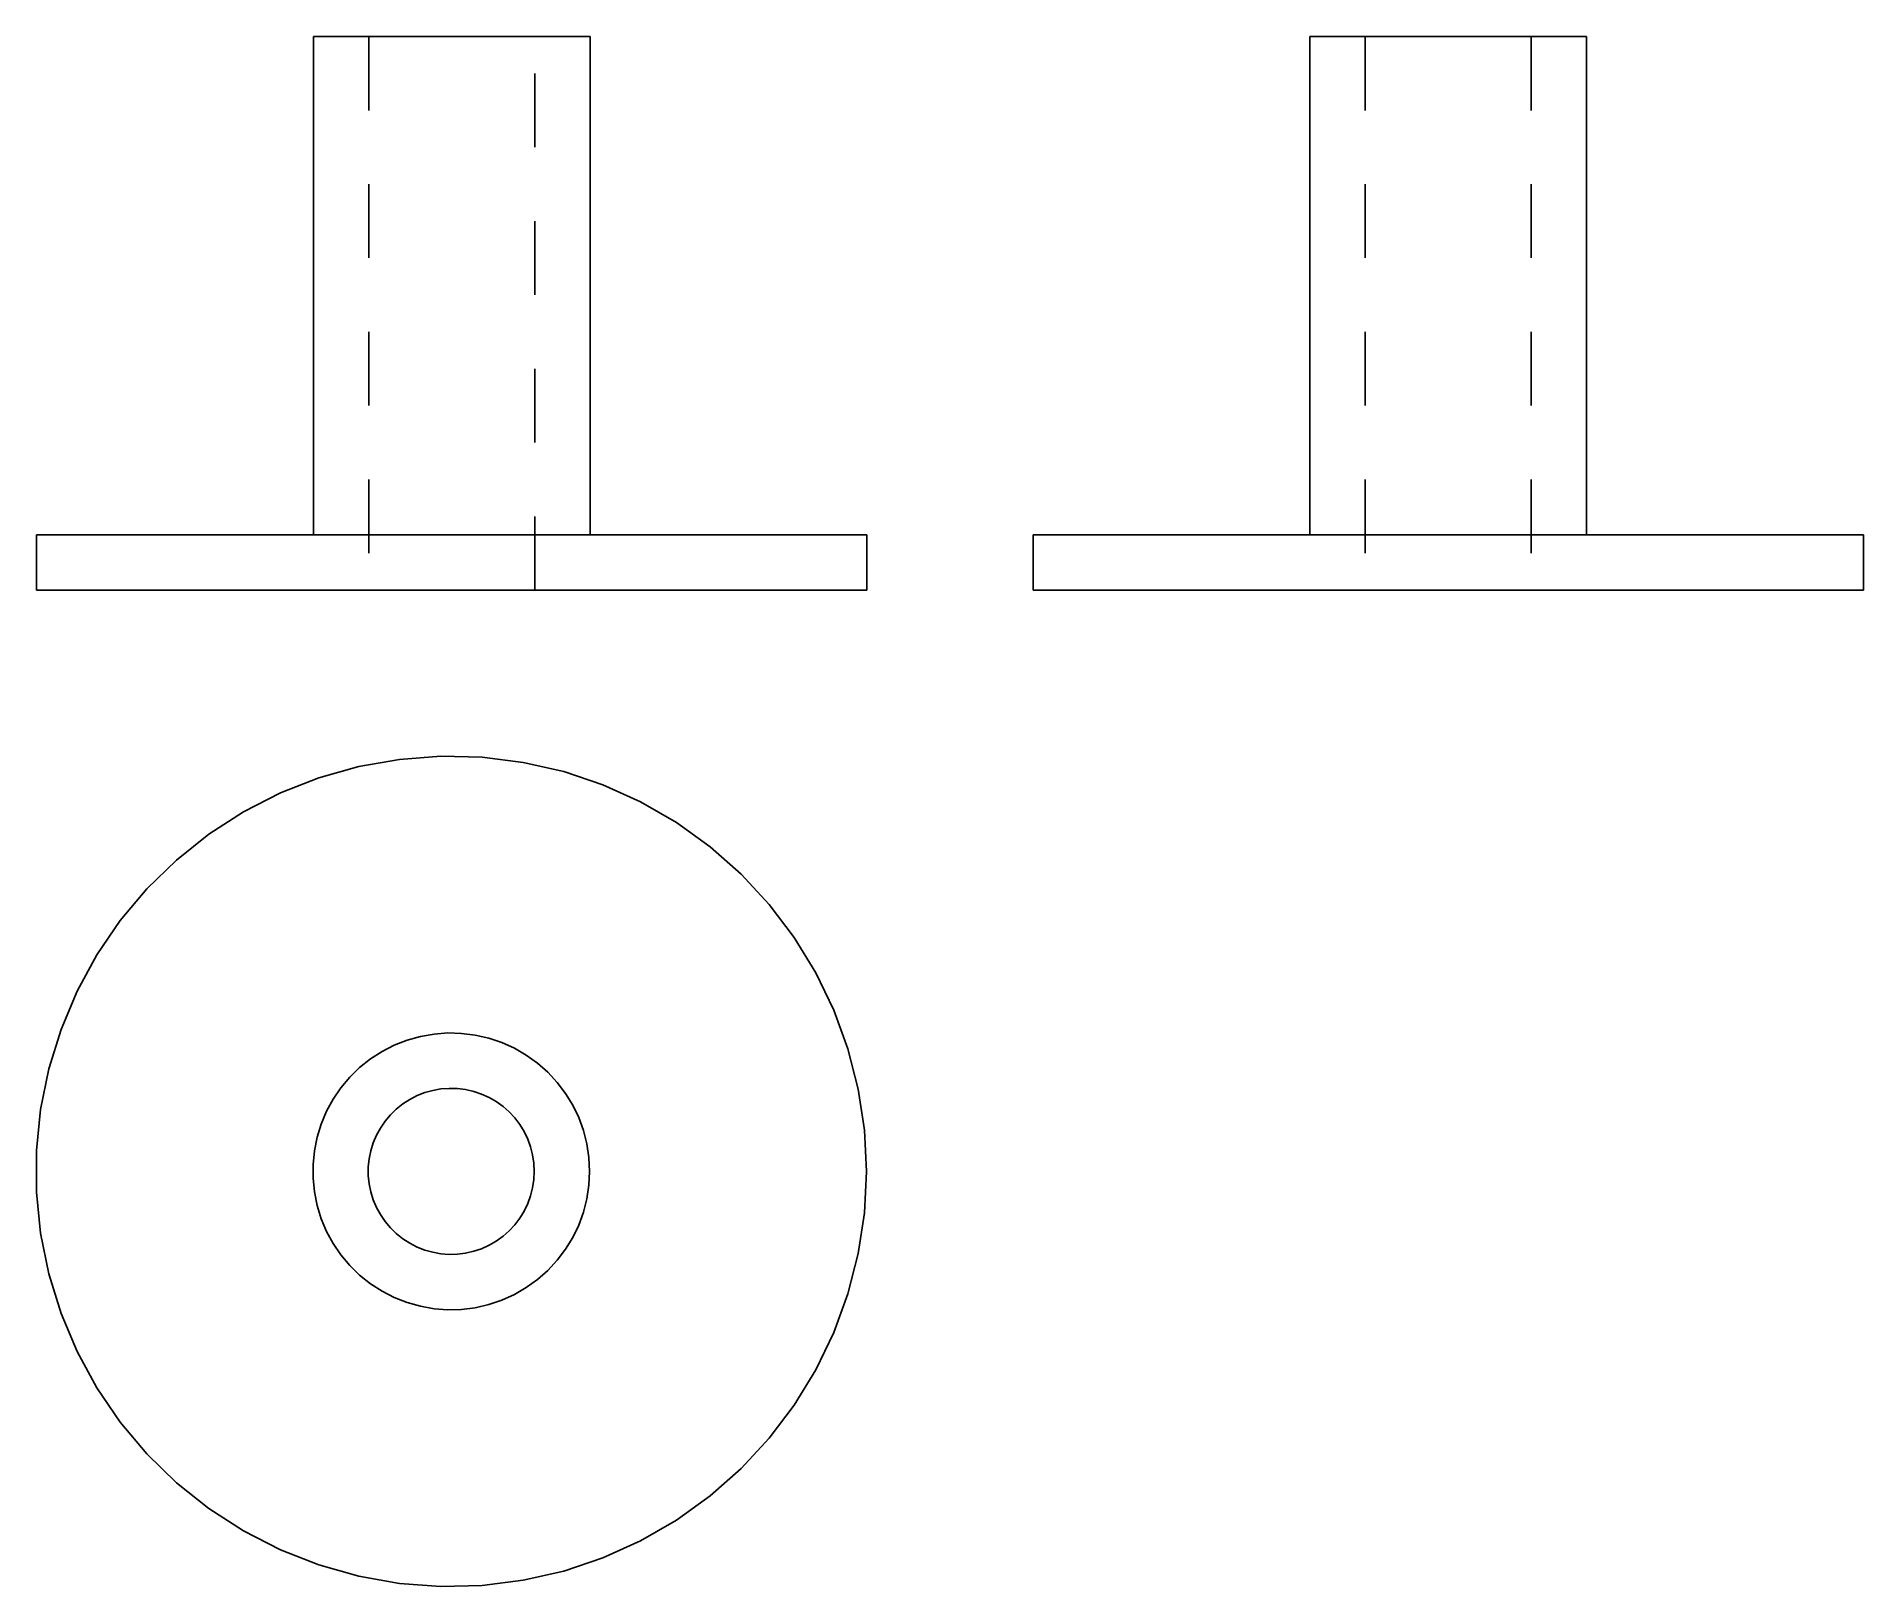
# Model space of a CAD drawing. Extents: x 0 to 2.48, y 0 to 2.1.
import ezdxf

# ---------------------------------------------------------------- set-up
doc = ezdxf.new("R2010")
doc.units = 0
doc.linetypes.add('HIDDEN', pattern=[0.05625, 0.037519, -0.018731])
for name, color, linetype in [('FRONT', 7, 'CONTINUOUS'), ('FRONT_HID', 7, 'HIDDEN'), ('LEFT', 7, 'CONTINUOUS'), ('LEFT_HID', 7, 'HIDDEN'), ('TOP', 7, 'CONTINUOUS')]:
    doc.layers.add(name, color=color, linetype=linetype)

msp = doc.modelspace()

# ---------------------------------------------------------------- linework, layer by layer
at = {"layer": 'FRONT'}
for p, q in [((0.75, 2.09965), (0.375, 2.09965)), ((0.375, 2.09965), (0.375, 1.42465)), ((0.75, 1.42465), (0.75, 2.09965)), ((1.125, 1.42465), (0, 1.42465)), ((0, 1.42465), (0, 1.34965)), ((1.125, 1.34965), (1.125, 1.42465)), ((1.125, 1.34965), (0, 1.34965))]:
    msp.add_line(p, q, dxfattribs=at)
at = {"layer": 'FRONT_HID', "linetype": 'HIDDEN'}
for p, q in [((0.675, 2.09965), (0.45, 2.09965)), ((0.45, 2.09965), (0.675, 2.09965)), ((0.45, 2.09965), (0.45, 1.34965)), ((0.675, 1.34965), (0.675, 2.09965)), ((0.75, 1.42465), (0.375, 1.42465)), ((0.375, 1.42465), (0.75, 1.42465)), ((0.392857, 1.34965), (0.380952, 1.34965)), ((0.380952, 1.34965), (0.392857, 1.34965)), ((0.404762, 1.34965), (0.392857, 1.34965)), ((0.392857, 1.34965), (0.404762, 1.34965)), ((0.416667, 1.34965), (0.404762, 1.34965)), ((0.404762, 1.34965), (0.416667, 1.34965)), ((0.428571, 1.34965), (0.416667, 1.34965)), ((0.416667, 1.34965), (0.428571, 1.34965)), ((0.440476, 1.34965), (0.428571, 1.34965)), ((0.428571, 1.34965), (0.440476, 1.34965)), ((0.452381, 1.34965), (0.440476, 1.34965)), ((0.440476, 1.34965), (0.452381, 1.34965)), ((0.675, 1.34965), (0.45, 1.34965)), ((0.45, 1.34965), (0.675, 1.34965)), ((0.464286, 1.34965), (0.452381, 1.34965)), ((0.452381, 1.34965), (0.464286, 1.34965)), ((0.47619, 1.34965), (0.464286, 1.34965)), ((0.464286, 1.34965), (0.47619, 1.34965)), ((0.488095, 1.34965), (0.47619, 1.34965)), ((0.47619, 1.34965), (0.488095, 1.34965)), ((0.5, 1.34965), (0.488095, 1.34965)), ((0.488095, 1.34965), (0.5, 1.34965)), ((0.511905, 1.34965), (0.5, 1.34965)), ((0.5, 1.34965), (0.511905, 1.34965)), ((0.52381, 1.34965), (0.511905, 1.34965)), ((0.511905, 1.34965), (0.52381, 1.34965)), ((0.535714, 1.34965), (0.52381, 1.34965)), ((0.52381, 1.34965), (0.535714, 1.34965)), ((0.547619, 1.34965), (0.535714, 1.34965)), ((0.535714, 1.34965), (0.547619, 1.34965)), ((0.559524, 1.34965), (0.547619, 1.34965)), ((0.547619, 1.34965), (0.559524, 1.34965)), ((0.571429, 1.34965), (0.559524, 1.34965)), ((0.559524, 1.34965), (0.571429, 1.34965)), ((0.583333, 1.34965), (0.571429, 1.34965)), ((0.571429, 1.34965), (0.583333, 1.34965)), ((0.595238, 1.34965), (0.583333, 1.34965)), ((0.583333, 1.34965), (0.595238, 1.34965)), ((0.607143, 1.34965), (0.595238, 1.34965)), ((0.595238, 1.34965), (0.607143, 1.34965)), ((0.619048, 1.34965), (0.607143, 1.34965)), ((0.607143, 1.34965), (0.619048, 1.34965)), ((0.630952, 1.34965), (0.619048, 1.34965)), ((0.619048, 1.34965), (0.630952, 1.34965)), ((0.642857, 1.34965), (0.630952, 1.34965)), ((0.630952, 1.34965), (0.642857, 1.34965)), ((0.654762, 1.34965), (0.642857, 1.34965)), ((0.642857, 1.34965), (0.654762, 1.34965)), ((0.666667, 1.34965), (0.654762, 1.34965)), ((0.654762, 1.34965), (0.666667, 1.34965)), ((0.678571, 1.34965), (0.666667, 1.34965)), ((0.666667, 1.34965), (0.678571, 1.34965)), ((0.690476, 1.34965), (0.678571, 1.34965)), ((0.678571, 1.34965), (0.690476, 1.34965)), ((0.702381, 1.34965), (0.690476, 1.34965)), ((0.690476, 1.34965), (0.702381, 1.34965)), ((0.714286, 1.34965), (0.702381, 1.34965)), ((0.702381, 1.34965), (0.714286, 1.34965)), ((0.72619, 1.34965), (0.714286, 1.34965)), ((0.714286, 1.34965), (0.72619, 1.34965)), ((0.738095, 1.34965), (0.72619, 1.34965)), ((0.72619, 1.34965), (0.738095, 1.34965)), ((0.75, 1.34965), (0.738095, 1.34965)), ((0.738095, 1.34965), (0.75, 1.34965))]:
    msp.add_line(p, q, dxfattribs=at)
at = {"layer": 'LEFT'}
for p, q in [((1.725, 2.09965), (2.1, 2.09965)), ((1.725, 2.09965), (1.725, 1.42465)), ((2.1, 2.09965), (2.1, 1.42465)), ((1.35, 1.42465), (2.475, 1.42465)), ((1.35, 1.42465), (1.35, 1.34965)), ((2.475, 1.42465), (2.475, 1.34965)), ((1.35, 1.34965), (2.475, 1.34965))]:
    msp.add_line(p, q, dxfattribs=at)
at = {"layer": 'LEFT_HID', "linetype": 'HIDDEN'}
for p, q in [((1.9125, 2.09965), (1.725, 2.09965)), ((1.9125, 2.09965), (1.8, 2.09965)), ((1.8, 2.09965), (2.025, 2.09965)), ((1.8, 2.09965), (1.8, 1.34965)), ((2.1, 2.09965), (1.9125, 2.09965)), ((2.025, 2.09965), (1.9125, 2.09965)), ((2.025, 2.09965), (2.025, 1.34965)), ((1.9125, 1.42465), (1.35, 1.42465)), ((1.9125, 1.42465), (1.725, 1.42465)), ((1.725, 1.42465), (2.1, 1.42465)), ((2.1, 1.42465), (1.9125, 1.42465)), ((2.475, 1.42465), (1.9125, 1.42465)), ((1.9125, 1.34965), (1.35, 1.34965)), ((1.738406, 1.34965), (1.732603, 1.34965)), ((1.732603, 1.34965), (1.744209, 1.34965)), ((1.750012, 1.34965), (1.738406, 1.34965)), ((1.744209, 1.34965), (1.755815, 1.34965)), ((1.761618, 1.34965), (1.750012, 1.34965)), ((1.755815, 1.34965), (1.767421, 1.34965)), ((1.773225, 1.34965), (1.761618, 1.34965)), ((1.767421, 1.34965), (1.779028, 1.34965)), ((1.784831, 1.34965), (1.773225, 1.34965)), ((1.779028, 1.34965), (1.790634, 1.34965)), ((1.796437, 1.34965), (1.784831, 1.34965)), ((1.790634, 1.34965), (1.80224, 1.34965)), ((1.808043, 1.34965), (1.796437, 1.34965)), ((1.9125, 1.34965), (1.8, 1.34965)), ((1.8, 1.34965), (2.025, 1.34965)), ((1.80224, 1.34965), (1.813847, 1.34965)), ((1.81965, 1.34965), (1.808043, 1.34965)), ((1.813847, 1.34965), (1.825453, 1.34965)), ((1.831256, 1.34965), (1.81965, 1.34965)), ((1.825453, 1.34965), (1.837059, 1.34965)), ((1.842862, 1.34965), (1.831256, 1.34965)), ((1.837059, 1.34965), (1.848665, 1.34965)), ((1.854469, 1.34965), (1.842862, 1.34965)), ((1.848665, 1.34965), (1.860272, 1.34965)), ((1.866075, 1.34965), (1.854469, 1.34965)), ((1.860272, 1.34965), (1.871878, 1.34965)), ((1.877681, 1.34965), (1.866075, 1.34965)), ((1.871878, 1.34965), (1.883484, 1.34965)), ((1.889287, 1.34965), (1.877681, 1.34965)), ((1.883484, 1.34965), (1.895091, 1.34965)), ((1.900894, 1.34965), (1.889287, 1.34965)), ((1.895091, 1.34965), (1.906697, 1.34965)), ((1.9125, 1.34965), (1.900894, 1.34965)), ((1.906697, 1.34965), (1.918303, 1.34965)), ((2.475, 1.34965), (1.9125, 1.34965)), ((2.025, 1.34965), (1.9125, 1.34965)), ((1.924106, 1.34965), (1.9125, 1.34965)), ((1.918303, 1.34965), (1.929909, 1.34965)), ((1.935713, 1.34965), (1.924106, 1.34965)), ((1.929909, 1.34965), (1.941516, 1.34965)), ((1.947319, 1.34965), (1.935713, 1.34965)), ((1.941516, 1.34965), (1.953122, 1.34965)), ((1.958925, 1.34965), (1.947319, 1.34965)), ((1.953122, 1.34965), (1.964728, 1.34965)), ((1.970531, 1.34965), (1.958925, 1.34965)), ((1.964728, 1.34965), (1.976335, 1.34965)), ((1.982138, 1.34965), (1.970531, 1.34965)), ((1.976335, 1.34965), (1.987941, 1.34965)), ((1.993744, 1.34965), (1.982138, 1.34965)), ((1.987941, 1.34965), (1.999547, 1.34965)), ((2.00535, 1.34965), (1.993744, 1.34965)), ((1.999547, 1.34965), (2.011153, 1.34965)), ((2.016957, 1.34965), (2.00535, 1.34965)), ((2.011153, 1.34965), (2.02276, 1.34965)), ((2.028563, 1.34965), (2.016957, 1.34965)), ((2.02276, 1.34965), (2.034366, 1.34965)), ((2.040169, 1.34965), (2.028563, 1.34965)), ((2.034366, 1.34965), (2.045972, 1.34965)), ((2.051775, 1.34965), (2.040169, 1.34965)), ((2.045972, 1.34965), (2.057579, 1.34965)), ((2.063382, 1.34965), (2.051775, 1.34965)), ((2.057579, 1.34965), (2.069185, 1.34965)), ((2.074988, 1.34965), (2.063382, 1.34965)), ((2.069185, 1.34965), (2.080791, 1.34965)), ((2.086594, 1.34965), (2.074988, 1.34965)), ((2.080791, 1.34965), (2.092397, 1.34965)), ((2.092397, 1.34965), (2.086594, 1.34965))]:
    msp.add_line(p, q, dxfattribs=at)
at = {"layer": 'TOP'}
for p, q in [((0.491857, 1.12046), (0.436633, 1.110722)), ((0.547777, 1.12465), (0.491857, 1.12046)), ((0.603836, 1.123252), (0.547777, 1.12465)), ((0.659478, 1.11628), (0.603836, 1.123252)), ((0.714149, 1.103801), (0.659478, 1.11628)), ((0.382652, 1.095534), (0.330452, 1.075047)), ((0.436633, 1.110722), (0.382652, 1.095534)), ((0.767305, 1.085942), (0.714149, 1.103801)), ((0.330452, 1.075047), (0.280551, 1.049464)), ((0.818419, 1.062878), (0.767305, 1.085942)), ((0.280551, 1.049464), (0.233445, 1.01904)), ((0.866983, 1.03484), (0.818419, 1.062878)), ((0.233445, 1.01904), (0.189602, 0.984077)), ((0.912514, 1.002105), (0.866983, 1.03484)), ((0.954559, 0.965), (0.912514, 1.002105)), ((0.189602, 0.984077), (0.149459, 0.944922)), ((0.149459, 0.944922), (0.113414, 0.901965)), ((0.992701, 0.923893), (0.954559, 0.965)), ((1.02656, 0.879193), (0.992701, 0.923893)), ((0.113414, 0.901965), (0.081825, 0.855632)), ((1.0558, 0.831343), (1.02656, 0.879193)), ((0.081825, 0.855632), (0.055006, 0.806385)), ((1.080131, 0.78082), (1.0558, 0.831343)), ((0.055006, 0.806385), (0.033224, 0.754711)), ((1.09931, 0.728125), (1.080131, 0.78082)), ((0.033224, 0.754711), (0.016695, 0.701126)), ((0.520078, 0.745124), (0.502085, 0.740062)), ((0.538486, 0.74837), (0.520078, 0.745124)), ((0.557126, 0.749767), (0.538486, 0.74837)), ((0.575813, 0.749301), (0.557126, 0.749767)), ((0.59436, 0.746977), (0.575813, 0.749301)), ((0.612583, 0.742817), (0.59436, 0.746977)), ((0.630302, 0.736864), (0.612583, 0.742817)), ((0.468051, 0.724705), (0.452349, 0.714564)), ((0.484684, 0.733233), (0.468051, 0.724705)), ((0.502085, 0.740062), (0.484684, 0.733233)), ((0.64734, 0.729176), (0.630302, 0.736864)), ((0.663528, 0.71983), (0.64734, 0.729176)), ((0.678705, 0.708919), (0.663528, 0.71983)), ((1.113148, 0.673782), (1.09931, 0.728125)), ((0.016695, 0.701126), (0.005583, 0.646161)), ((0.437735, 0.702909), (0.424354, 0.689858)), ((0.452349, 0.714564), (0.437735, 0.702909)), ((0.69272, 0.69655), (0.678705, 0.708919)), ((0.705434, 0.682848), (0.69272, 0.69655)), ((0.412338, 0.675538), (0.401809, 0.660094)), ((0.424354, 0.689858), (0.412338, 0.675538)), ((0.525971, 0.668967), (0.515531, 0.66487)), ((0.536767, 0.672005), (0.525971, 0.668967)), ((0.547812, 0.673952), (0.536767, 0.672005)), ((0.558996, 0.67479), (0.547812, 0.673952)), ((0.570208, 0.674511), (0.558996, 0.67479)), ((0.581336, 0.673116), (0.570208, 0.674511)), ((0.59227, 0.67062), (0.581336, 0.673116)), ((0.602902, 0.667048), (0.59227, 0.67062)), ((0.716721, 0.667948), (0.705434, 0.682848)), ((1.121506, 0.618332), (1.113148, 0.673782)), ((0.005583, 0.646161), (0, 0.590363)), ((0.392869, 0.643678), (0.385608, 0.626454)), ((0.401809, 0.660094), (0.392869, 0.643678)), ((0.487361, 0.646676), (0.479332, 0.638845)), ((0.49613, 0.653668), (0.487361, 0.646676)), ((0.505551, 0.659753), (0.49613, 0.653668)), ((0.515531, 0.66487), (0.505551, 0.659753)), ((0.613124, 0.662436), (0.602902, 0.667048)), ((0.622837, 0.656828), (0.613124, 0.662436)), ((0.631943, 0.650281), (0.622837, 0.656828)), ((0.640352, 0.64286), (0.631943, 0.650281)), ((0.726467, 0.651998), (0.716721, 0.667948)), ((0.734578, 0.635157), (0.726467, 0.651998)), ((0.385608, 0.626454), (0.380099, 0.608592)), ((0.465806, 0.620987), (0.460442, 0.611137)), ((0.472123, 0.630253), (0.465806, 0.620987)), ((0.479332, 0.638845), (0.472123, 0.630253)), ((0.647981, 0.634639), (0.640352, 0.64286)), ((0.654753, 0.625699), (0.647981, 0.634639)), ((0.660601, 0.616129), (0.654753, 0.625699)), ((0.740971, 0.617592), (0.734578, 0.635157)), ((0.380099, 0.608592), (0.376395, 0.590271)), ((0.456085, 0.600802), (0.45278, 0.590085)), ((0.460442, 0.611137), (0.456085, 0.600802)), ((0.665467, 0.606024), (0.660601, 0.616129)), ((0.669303, 0.595485), (0.665467, 0.606024)), ((0.67207, 0.584617), (0.669303, 0.595485)), ((0.745583, 0.599478), (0.740971, 0.617592)), ((0.748369, 0.580994), (0.745583, 0.599478)), ((1.124301, 0.562325), (1.121506, 0.618332)), ((0, 0.590363), (0, 0.534287)), ((0.376395, 0.590271), (0.374534, 0.571671)), ((0.374534, 0.571671), (0.374534, 0.552979)), ((0.450557, 0.579092), (0.449441, 0.567933)), ((0.45278, 0.590085), (0.450557, 0.579092)), ((0.673742, 0.573527), (0.67207, 0.584617)), ((0.674301, 0.562325), (0.673742, 0.573527)), ((0.749301, 0.562325), (0.748369, 0.580994)), ((0.374534, 0.552979), (0.376395, 0.53438)), ((0.449441, 0.567933), (0.449441, 0.556718)), ((0.449441, 0.556718), (0.450557, 0.545558)), ((0.450557, 0.545558), (0.45278, 0.534565)), ((0.67207, 0.540034), (0.673742, 0.551124)), ((0.673742, 0.551124), (0.674301, 0.562325)), ((0.748369, 0.543656), (0.749301, 0.562325)), ((1.121506, 0.506318), (1.124301, 0.562325)), ((0, 0.534287), (0.005583, 0.478489)), ((0.376395, 0.53438), (0.380099, 0.516058)), ((0.45278, 0.534565), (0.456085, 0.523848)), ((0.456085, 0.523848), (0.460442, 0.513513)), ((0.665467, 0.518626), (0.669303, 0.529165)), ((0.669303, 0.529165), (0.67207, 0.540034)), ((0.740971, 0.507059), (0.745583, 0.525173)), ((0.745583, 0.525173), (0.748369, 0.543656)), ((0.380099, 0.516058), (0.385608, 0.498196)), ((0.385608, 0.498196), (0.392869, 0.480972)), ((0.460442, 0.513513), (0.465806, 0.503664)), ((0.465806, 0.503664), (0.472123, 0.494397)), ((0.647981, 0.490012), (0.654753, 0.498952)), ((0.654753, 0.498952), (0.660601, 0.508522)), ((0.660601, 0.508522), (0.665467, 0.518626)), ((0.734578, 0.489494), (0.740971, 0.507059)), ((1.113148, 0.450868), (1.121506, 0.506318)), ((0.005583, 0.478489), (0.016695, 0.423524)), ((0.392869, 0.480972), (0.401809, 0.464556)), ((0.472123, 0.494397), (0.479332, 0.485806)), ((0.479332, 0.485806), (0.487361, 0.477975)), ((0.487361, 0.477975), (0.49613, 0.470982)), ((0.49613, 0.470982), (0.505551, 0.464897)), ((0.622837, 0.467822), (0.631943, 0.474369)), ((0.631943, 0.474369), (0.640352, 0.48179)), ((0.640352, 0.48179), (0.647981, 0.490012)), ((0.716721, 0.456703), (0.726467, 0.472653)), ((0.726467, 0.472653), (0.734578, 0.489494)), ((0.401809, 0.464556), (0.412338, 0.449112)), ((0.412338, 0.449112), (0.424354, 0.434793)), ((0.505551, 0.464897), (0.515531, 0.459781)), ((0.515531, 0.459781), (0.525971, 0.455683)), ((0.525971, 0.455683), (0.536767, 0.452646)), ((0.536767, 0.452646), (0.547812, 0.450698)), ((0.547812, 0.450698), (0.558996, 0.44986)), ((0.558996, 0.44986), (0.570208, 0.45014)), ((0.570208, 0.45014), (0.581336, 0.451534)), ((0.581336, 0.451534), (0.59227, 0.45403)), ((0.59227, 0.45403), (0.602902, 0.457602)), ((0.602902, 0.457602), (0.613124, 0.462215)), ((0.613124, 0.462215), (0.622837, 0.467822)), ((0.705434, 0.441802), (0.716721, 0.456703)), ((1.09931, 0.396525), (1.113148, 0.450868)), ((0.016695, 0.423524), (0.033224, 0.369939)), ((0.424354, 0.434793), (0.437735, 0.421741)), ((0.437735, 0.421741), (0.452349, 0.410087)), ((0.678705, 0.415732), (0.69272, 0.4281)), ((0.69272, 0.4281), (0.705434, 0.441802)), ((0.452349, 0.410087), (0.468051, 0.399945)), ((0.468051, 0.399945), (0.484684, 0.391418)), ((0.64734, 0.395474), (0.663528, 0.40482)), ((0.663528, 0.40482), (0.678705, 0.415732)), ((1.080131, 0.343831), (1.09931, 0.396525)), ((0.484684, 0.391418), (0.502085, 0.384589)), ((0.502085, 0.384589), (0.520078, 0.379526)), ((0.520078, 0.379526), (0.538486, 0.37628)), ((0.538486, 0.37628), (0.557126, 0.374883)), ((0.557126, 0.374883), (0.575813, 0.375349)), ((0.575813, 0.375349), (0.59436, 0.377674)), ((0.59436, 0.377674), (0.612583, 0.381833)), ((0.612583, 0.381833), (0.630302, 0.387786)), ((0.630302, 0.387786), (0.64734, 0.395474)), ((0.033224, 0.369939), (0.055006, 0.318266)), ((1.0558, 0.293307), (1.080131, 0.343831)), ((0.055006, 0.318266), (0.081825, 0.269018)), ((1.02656, 0.245458), (1.0558, 0.293307)), ((0.081825, 0.269018), (0.113414, 0.222685)), ((0.992701, 0.200757), (1.02656, 0.245458)), ((0.113414, 0.222685), (0.149459, 0.179728)), ((0.954559, 0.15965), (0.992701, 0.200757)), ((0.149459, 0.179728), (0.189602, 0.140573)), ((0.912514, 0.122545), (0.954559, 0.15965)), ((0.189602, 0.140573), (0.233445, 0.10561)), ((0.233445, 0.10561), (0.280551, 0.075186)), ((0.866983, 0.089811), (0.912514, 0.122545)), ((0.280551, 0.075186), (0.330452, 0.049603)), ((0.818419, 0.061772), (0.866983, 0.089811)), ((0.330452, 0.049603), (0.382652, 0.029116)), ((0.767305, 0.038709), (0.818419, 0.061772)), ((0.382652, 0.029116), (0.436633, 0.013928)), ((0.714149, 0.020849), (0.767305, 0.038709)), ((0.436633, 0.013928), (0.491857, 0.004191)), ((0.491857, 0.004191), (0.547777, 0)), ((0.547777, 0), (0.603836, 0.001398)), ((0.603836, 0.001398), (0.659478, 0.008371)), ((0.659478, 0.008371), (0.714149, 0.020849))]:
    msp.add_line(p, q, dxfattribs=at)

doc.saveas('drawing.dxf')
